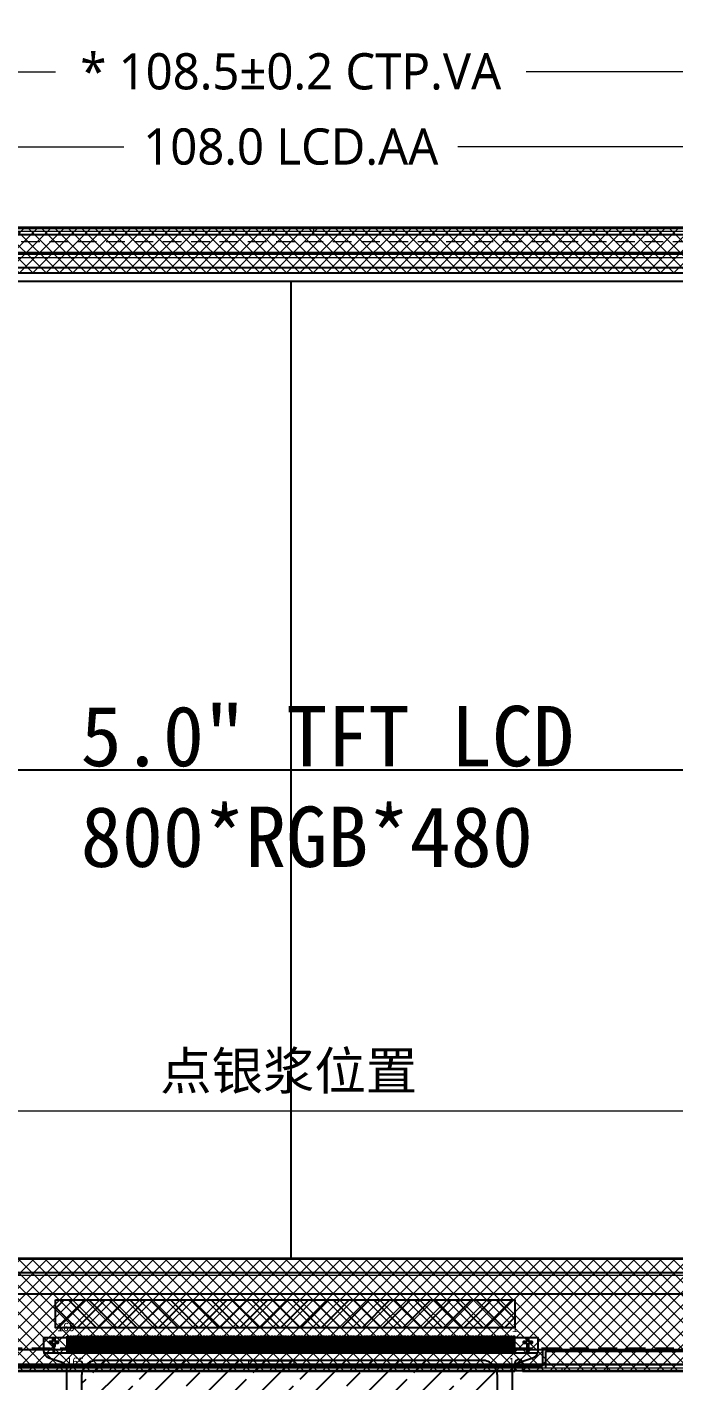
# Model space of a CAD drawing. Header units: inches. Extents: x 6852 to 7269, y -419 to -57.
# Drawn here: x 6943.8 to 6986.6, y -216.5 to -126.8 of the extents above; entities that cross this region are included whole.
import ezdxf
from ezdxf.enums import TextEntityAlignment as Align

# ---------------------------------------------------------------- set-up
doc = ezdxf.new("R2010")
doc.units = ezdxf.units.IN
doc.header["$MEASUREMENT"] = 0
doc.linetypes.add('ACAD_ISO02W100', pattern=[15, 12, -3])
doc.linetypes.add('HIDDEN', pattern=[0.375, 0.25, -0.125])
for name, color, linetype in [('AR GLASS', 212, 'Continuous'), ('BB', 5, 'Continuous'), ('c.g', 252, 'Continuous'), ('Dim', 3, 'Continuous'), ('dwg', 7, 'Continuous'), ('FPC', 11, 'Continuous'), ('POL', 57, 'Continuous'), ('SENSOR', 1, 'Continuous')]:
    doc.layers.add(name, color=color, linetype=linetype)
for name, color, linetype, lineweight in [('Dim-HAM', 150, 'Continuous', 13), ('HOU', 7, 'Continuous', 5), ('LCD', 4, 'Continuous', 15)]:
    doc.layers.add(name, color=color, linetype=linetype, lineweight=lineweight)
doc.styles.add('VIEW 4', font='', dxfattribs={"height": 4})
doc.styles.add('WLYH', font='')
doc.styles.add('宋体', font='', dxfattribs={"height": 2.5})
doc.styles.get('VIEW 4').set_extended_font_data('SimSun')
doc.styles.get('WLYH').set_extended_font_data('Microsoft YaHei')
doc.styles.get('宋体').set_extended_font_data('SimSun')
doc.dimstyles.new('cover glass module', dxfattribs={"dimscale": 1.2, "dimtxt": 2, "dimasz": 2.5, "dimexe": 1.2, "dimexo": 0.8, "dimgap": 0.8, "dimtad": 0, "dimzin": 0, "dimdsep": 46, "dimtxsty": 'WLYH', "dimcen": 2, "dimclrd": 256, "dimclre": 256, "dimclrt": 256, "dimadec": 0, "dimazin": 0, "dimtfac": 1, "dimtmove": 0, "dimatfit": 0, "dimfxl": 1, "dimtolj": 1, "dimtzin": 0, "dimlwd": -1, "dimlwe": -1, "dimarcsym": 0})

# ---------------------------------------------------------------- blocks, each defined once
blk = doc.blocks.new('RE4')
at = {"layer": 'Dim', "color": 2, "ltscale": 100}
blk.add_line((5789.94, 2637.776), (5901.54, 2637.776), dxfattribs=at)
blk.add_lwpolyline([(5789.94, 2634.076), (5789.94, 2706.676), (5901.54, 2706.676), (5901.54, 2634.076)], close=True, dxfattribs=at)
at = {"layer": 'Dim', "color": 1, "ltscale": 100}
blk.add_lwpolyline([(5791.74, 2640.076), (5791.74, 2704.876), (5899.74, 2704.876), (5899.74, 2640.076)], close=True, dxfattribs=at)
at = {"layer": 'Dim', "color": 2, "ltscale": 100}
for points in [[(5829.996, 2634.636), (5829.996, 2634.86), (5830.116, 2634.86), (5830.116, 2634.636)], [(5861.484, 2634.636), (5861.484, 2634.86), (5861.364, 2634.86), (5861.364, 2634.636)], [(5829.996, 2634.516), (5829.772, 2634.516), (5829.772, 2634.636), (5829.996, 2634.636)], [(5830.116, 2634.516), (5830.116, 2634.292), (5829.996, 2634.292), (5829.996, 2634.516)], [(5830.116, 2634.636), (5830.34, 2634.636), (5830.34, 2634.516), (5830.116, 2634.516)], [(5861.364, 2634.636), (5861.14, 2634.636), (5861.14, 2634.516), (5861.364, 2634.516)], [(5861.364, 2634.516), (5861.364, 2634.292), (5861.484, 2634.292), (5861.484, 2634.516)], [(5861.484, 2634.516), (5861.708, 2634.516), (5861.708, 2634.636), (5861.484, 2634.636)]]:
    blk.add_lwpolyline(points, dxfattribs=at)
at = {"layer": 'Dim', "color": 6, "ltscale": 100}
for points in [[(5830.93, 2634.976), (5831.03, 2634.976), (5831.03, 2634.276), (5830.93, 2634.276)], [(5831.11, 2634.976), (5831.21, 2634.976), (5831.21, 2634.276), (5831.11, 2634.276)], [(5831.29, 2634.976), (5831.39, 2634.976), (5831.39, 2634.276), (5831.29, 2634.276)], [(5831.47, 2634.976), (5831.57, 2634.976), (5831.57, 2634.276), (5831.47, 2634.276)], [(5831.65, 2634.976), (5831.75, 2634.976), (5831.75, 2634.276), (5831.65, 2634.276)], [(5831.83, 2634.976), (5831.93, 2634.976), (5831.93, 2634.276), (5831.83, 2634.276)], [(5832.01, 2634.976), (5832.11, 2634.976), (5832.11, 2634.276), (5832.01, 2634.276)], [(5832.19, 2634.976), (5832.29, 2634.976), (5832.29, 2634.276), (5832.19, 2634.276)], [(5832.37, 2634.976), (5832.47, 2634.976), (5832.47, 2634.276), (5832.37, 2634.276)], [(5832.55, 2634.976), (5832.65, 2634.976), (5832.65, 2634.276), (5832.55, 2634.276)], [(5832.73, 2634.976), (5832.83, 2634.976), (5832.83, 2634.276), (5832.73, 2634.276)], [(5832.91, 2634.976), (5833.01, 2634.976), (5833.01, 2634.276), (5832.91, 2634.276)], [(5833.09, 2634.976), (5833.19, 2634.976), (5833.19, 2634.276), (5833.09, 2634.276)], [(5833.27, 2634.976), (5833.37, 2634.976), (5833.37, 2634.276), (5833.27, 2634.276)], [(5833.45, 2634.976), (5833.55, 2634.976), (5833.55, 2634.276), (5833.45, 2634.276)], [(5833.63, 2634.976), (5833.73, 2634.976), (5833.73, 2634.276), (5833.63, 2634.276)], [(5833.81, 2634.976), (5833.91, 2634.976), (5833.91, 2634.276), (5833.81, 2634.276)], [(5833.99, 2634.976), (5834.09, 2634.976), (5834.09, 2634.276), (5833.99, 2634.276)], [(5834.17, 2634.976), (5834.27, 2634.976), (5834.27, 2634.276), (5834.17, 2634.276)], [(5834.35, 2634.976), (5834.45, 2634.976), (5834.45, 2634.276), (5834.35, 2634.276)], [(5834.53, 2634.976), (5834.63, 2634.976), (5834.63, 2634.276), (5834.53, 2634.276)], [(5834.71, 2634.976), (5834.81, 2634.976), (5834.81, 2634.276), (5834.71, 2634.276)], [(5834.89, 2634.976), (5834.99, 2634.976), (5834.99, 2634.276), (5834.89, 2634.276)], [(5835.07, 2634.976), (5835.17, 2634.976), (5835.17, 2634.276), (5835.07, 2634.276)], [(5835.25, 2634.976), (5835.35, 2634.976), (5835.35, 2634.276), (5835.25, 2634.276)], [(5835.43, 2634.976), (5835.53, 2634.976), (5835.53, 2634.276), (5835.43, 2634.276)], [(5835.61, 2634.976), (5835.71, 2634.976), (5835.71, 2634.276), (5835.61, 2634.276)], [(5835.79, 2634.976), (5835.89, 2634.976), (5835.89, 2634.276), (5835.79, 2634.276)], [(5835.97, 2634.976), (5836.07, 2634.976), (5836.07, 2634.276), (5835.97, 2634.276)], [(5836.15, 2634.976), (5836.25, 2634.976), (5836.25, 2634.276), (5836.15, 2634.276)], [(5836.33, 2634.976), (5836.43, 2634.976), (5836.43, 2634.276), (5836.33, 2634.276)], [(5836.51, 2634.976), (5836.61, 2634.976), (5836.61, 2634.276), (5836.51, 2634.276)], [(5836.69, 2634.976), (5836.79, 2634.976), (5836.79, 2634.276), (5836.69, 2634.276)], [(5836.87, 2634.976), (5836.97, 2634.976), (5836.97, 2634.276), (5836.87, 2634.276)], [(5837.05, 2634.976), (5837.15, 2634.976), (5837.15, 2634.276), (5837.05, 2634.276)], [(5837.23, 2634.976), (5837.33, 2634.976), (5837.33, 2634.276), (5837.23, 2634.276)], [(5837.41, 2634.976), (5837.51, 2634.976), (5837.51, 2634.276), (5837.41, 2634.276)], [(5837.59, 2634.976), (5837.69, 2634.976), (5837.69, 2634.276), (5837.59, 2634.276)], [(5837.77, 2634.976), (5837.87, 2634.976), (5837.87, 2634.276), (5837.77, 2634.276)], [(5837.95, 2634.976), (5838.05, 2634.976), (5838.05, 2634.276), (5837.95, 2634.276)], [(5838.13, 2634.976), (5838.23, 2634.976), (5838.23, 2634.276), (5838.13, 2634.276)], [(5838.31, 2634.976), (5838.41, 2634.976), (5838.41, 2634.276), (5838.31, 2634.276)], [(5838.49, 2634.976), (5838.59, 2634.976), (5838.59, 2634.276), (5838.49, 2634.276)], [(5838.67, 2634.976), (5838.77, 2634.976), (5838.77, 2634.276), (5838.67, 2634.276)], [(5838.85, 2634.976), (5838.95, 2634.976), (5838.95, 2634.276), (5838.85, 2634.276)], [(5839.03, 2634.976), (5839.13, 2634.976), (5839.13, 2634.276), (5839.03, 2634.276)], [(5839.21, 2634.976), (5839.31, 2634.976), (5839.31, 2634.276), (5839.21, 2634.276)], [(5839.39, 2634.976), (5839.49, 2634.976), (5839.49, 2634.276), (5839.39, 2634.276)], [(5839.57, 2634.976), (5839.67, 2634.976), (5839.67, 2634.276), (5839.57, 2634.276)], [(5839.75, 2634.976), (5839.85, 2634.976), (5839.85, 2634.276), (5839.75, 2634.276)], [(5839.93, 2634.976), (5840.03, 2634.976), (5840.03, 2634.276), (5839.93, 2634.276)], [(5840.11, 2634.976), (5840.21, 2634.976), (5840.21, 2634.276), (5840.11, 2634.276)], [(5840.29, 2634.976), (5840.39, 2634.976), (5840.39, 2634.276), (5840.29, 2634.276)], [(5840.47, 2634.976), (5840.57, 2634.976), (5840.57, 2634.276), (5840.47, 2634.276)], [(5840.65, 2634.976), (5840.75, 2634.976), (5840.75, 2634.276), (5840.65, 2634.276)], [(5840.83, 2634.976), (5840.93, 2634.976), (5840.93, 2634.276), (5840.83, 2634.276)], [(5841.01, 2634.976), (5841.11, 2634.976), (5841.11, 2634.276), (5841.01, 2634.276)], [(5841.19, 2634.976), (5841.29, 2634.976), (5841.29, 2634.276), (5841.19, 2634.276)], [(5841.37, 2634.976), (5841.47, 2634.976), (5841.47, 2634.276), (5841.37, 2634.276)], [(5841.55, 2634.976), (5841.65, 2634.976), (5841.65, 2634.276), (5841.55, 2634.276)], [(5841.73, 2634.976), (5841.83, 2634.976), (5841.83, 2634.276), (5841.73, 2634.276)], [(5841.91, 2634.976), (5842.01, 2634.976), (5842.01, 2634.276), (5841.91, 2634.276)], [(5842.09, 2634.976), (5842.19, 2634.976), (5842.19, 2634.276), (5842.09, 2634.276)], [(5842.27, 2634.976), (5842.37, 2634.976), (5842.37, 2634.276), (5842.27, 2634.276)], [(5842.45, 2634.976), (5842.55, 2634.976), (5842.55, 2634.276), (5842.45, 2634.276)], [(5842.63, 2634.976), (5842.73, 2634.976), (5842.73, 2634.276), (5842.63, 2634.276)], [(5842.81, 2634.976), (5842.91, 2634.976), (5842.91, 2634.276), (5842.81, 2634.276)], [(5842.99, 2634.976), (5843.09, 2634.976), (5843.09, 2634.276), (5842.99, 2634.276)], [(5843.17, 2634.976), (5843.27, 2634.976), (5843.27, 2634.276), (5843.17, 2634.276)], [(5843.35, 2634.976), (5843.45, 2634.976), (5843.45, 2634.276), (5843.35, 2634.276)], [(5843.53, 2634.976), (5843.63, 2634.976), (5843.63, 2634.276), (5843.53, 2634.276)], [(5843.71, 2634.976), (5843.81, 2634.976), (5843.81, 2634.276), (5843.71, 2634.276)], [(5843.89, 2634.976), (5843.99, 2634.976), (5843.99, 2634.276), (5843.89, 2634.276)], [(5844.07, 2634.976), (5844.17, 2634.976), (5844.17, 2634.276), (5844.07, 2634.276)], [(5844.25, 2634.976), (5844.35, 2634.976), (5844.35, 2634.276), (5844.25, 2634.276)], [(5844.43, 2634.976), (5844.53, 2634.976), (5844.53, 2634.276), (5844.43, 2634.276)], [(5844.61, 2634.976), (5844.71, 2634.976), (5844.71, 2634.276), (5844.61, 2634.276)], [(5844.79, 2634.976), (5844.89, 2634.976), (5844.89, 2634.276), (5844.79, 2634.276)], [(5844.97, 2634.976), (5845.07, 2634.976), (5845.07, 2634.276), (5844.97, 2634.276)], [(5845.15, 2634.976), (5845.25, 2634.976), (5845.25, 2634.276), (5845.15, 2634.276)], [(5845.33, 2634.976), (5845.43, 2634.976), (5845.43, 2634.276), (5845.33, 2634.276)], [(5845.51, 2634.976), (5845.61, 2634.976), (5845.61, 2634.276), (5845.51, 2634.276)], [(5845.69, 2634.976), (5845.79, 2634.976), (5845.79, 2634.276), (5845.69, 2634.276)], [(5845.87, 2634.976), (5845.97, 2634.976), (5845.97, 2634.276), (5845.87, 2634.276)], [(5846.05, 2634.976), (5846.15, 2634.976), (5846.15, 2634.276), (5846.05, 2634.276)], [(5846.23, 2634.976), (5846.33, 2634.976), (5846.33, 2634.276), (5846.23, 2634.276)], [(5846.41, 2634.976), (5846.51, 2634.976), (5846.51, 2634.276), (5846.41, 2634.276)], [(5846.59, 2634.976), (5846.69, 2634.976), (5846.69, 2634.276), (5846.59, 2634.276)], [(5846.77, 2634.976), (5846.87, 2634.976), (5846.87, 2634.276), (5846.77, 2634.276)], [(5846.95, 2634.976), (5847.05, 2634.976), (5847.05, 2634.276), (5846.95, 2634.276)], [(5847.13, 2634.976), (5847.23, 2634.976), (5847.23, 2634.276), (5847.13, 2634.276)], [(5847.31, 2634.976), (5847.41, 2634.976), (5847.41, 2634.276), (5847.31, 2634.276)], [(5847.49, 2634.976), (5847.59, 2634.976), (5847.59, 2634.276), (5847.49, 2634.276)], [(5847.67, 2634.976), (5847.77, 2634.976), (5847.77, 2634.276), (5847.67, 2634.276)], [(5847.85, 2634.976), (5847.95, 2634.976), (5847.95, 2634.276), (5847.85, 2634.276)], [(5848.03, 2634.976), (5848.13, 2634.976), (5848.13, 2634.276), (5848.03, 2634.276)], [(5848.21, 2634.976), (5848.31, 2634.976), (5848.31, 2634.276), (5848.21, 2634.276)], [(5848.39, 2634.976), (5848.49, 2634.976), (5848.49, 2634.276), (5848.39, 2634.276)], [(5848.57, 2634.976), (5848.67, 2634.976), (5848.67, 2634.276), (5848.57, 2634.276)], [(5848.75, 2634.976), (5848.85, 2634.976), (5848.85, 2634.276), (5848.75, 2634.276)], [(5848.93, 2634.976), (5849.03, 2634.976), (5849.03, 2634.276), (5848.93, 2634.276)], [(5849.11, 2634.976), (5849.21, 2634.976), (5849.21, 2634.276), (5849.11, 2634.276)], [(5849.29, 2634.976), (5849.39, 2634.976), (5849.39, 2634.276), (5849.29, 2634.276)], [(5849.47, 2634.976), (5849.57, 2634.976), (5849.57, 2634.276), (5849.47, 2634.276)], [(5849.65, 2634.976), (5849.75, 2634.976), (5849.75, 2634.276), (5849.65, 2634.276)], [(5849.83, 2634.976), (5849.93, 2634.976), (5849.93, 2634.276), (5849.83, 2634.276)], [(5850.01, 2634.976), (5850.11, 2634.976), (5850.11, 2634.276), (5850.01, 2634.276)], [(5850.19, 2634.976), (5850.29, 2634.976), (5850.29, 2634.276), (5850.19, 2634.276)], [(5850.37, 2634.976), (5850.47, 2634.976), (5850.47, 2634.276), (5850.37, 2634.276)], [(5850.55, 2634.976), (5850.65, 2634.976), (5850.65, 2634.276), (5850.55, 2634.276)], [(5850.73, 2634.976), (5850.83, 2634.976), (5850.83, 2634.276), (5850.73, 2634.276)], [(5850.91, 2634.976), (5851.01, 2634.976), (5851.01, 2634.276), (5850.91, 2634.276)], [(5851.09, 2634.976), (5851.19, 2634.976), (5851.19, 2634.276), (5851.09, 2634.276)], [(5851.27, 2634.976), (5851.37, 2634.976), (5851.37, 2634.276), (5851.27, 2634.276)], [(5851.45, 2634.976), (5851.55, 2634.976), (5851.55, 2634.276), (5851.45, 2634.276)], [(5851.63, 2634.976), (5851.73, 2634.976), (5851.73, 2634.276), (5851.63, 2634.276)], [(5851.81, 2634.976), (5851.91, 2634.976), (5851.91, 2634.276), (5851.81, 2634.276)], [(5851.99, 2634.976), (5852.09, 2634.976), (5852.09, 2634.276), (5851.99, 2634.276)], [(5852.17, 2634.976), (5852.27, 2634.976), (5852.27, 2634.276), (5852.17, 2634.276)], [(5852.35, 2634.976), (5852.45, 2634.976), (5852.45, 2634.276), (5852.35, 2634.276)], [(5852.53, 2634.976), (5852.63, 2634.976), (5852.63, 2634.276), (5852.53, 2634.276)], [(5852.71, 2634.976), (5852.81, 2634.976), (5852.81, 2634.276), (5852.71, 2634.276)], [(5852.89, 2634.976), (5852.99, 2634.976), (5852.99, 2634.276), (5852.89, 2634.276)], [(5853.07, 2634.976), (5853.17, 2634.976), (5853.17, 2634.276), (5853.07, 2634.276)], [(5853.25, 2634.976), (5853.35, 2634.976), (5853.35, 2634.276), (5853.25, 2634.276)], [(5853.43, 2634.976), (5853.53, 2634.976), (5853.53, 2634.276), (5853.43, 2634.276)], [(5853.61, 2634.976), (5853.71, 2634.976), (5853.71, 2634.276), (5853.61, 2634.276)], [(5853.79, 2634.976), (5853.89, 2634.976), (5853.89, 2634.276), (5853.79, 2634.276)], [(5853.97, 2634.976), (5854.07, 2634.976), (5854.07, 2634.276), (5853.97, 2634.276)], [(5854.15, 2634.976), (5854.25, 2634.976), (5854.25, 2634.276), (5854.15, 2634.276)], [(5854.33, 2634.976), (5854.43, 2634.976), (5854.43, 2634.276), (5854.33, 2634.276)], [(5854.51, 2634.976), (5854.61, 2634.976), (5854.61, 2634.276), (5854.51, 2634.276)], [(5854.69, 2634.976), (5854.79, 2634.976), (5854.79, 2634.276), (5854.69, 2634.276)], [(5854.87, 2634.976), (5854.97, 2634.976), (5854.97, 2634.276), (5854.87, 2634.276)], [(5855.05, 2634.976), (5855.15, 2634.976), (5855.15, 2634.276), (5855.05, 2634.276)], [(5855.23, 2634.976), (5855.33, 2634.976), (5855.33, 2634.276), (5855.23, 2634.276)], [(5855.41, 2634.976), (5855.51, 2634.976), (5855.51, 2634.276), (5855.41, 2634.276)], [(5855.59, 2634.976), (5855.69, 2634.976), (5855.69, 2634.276), (5855.59, 2634.276)], [(5855.77, 2634.976), (5855.87, 2634.976), (5855.87, 2634.276), (5855.77, 2634.276)], [(5855.95, 2634.976), (5856.05, 2634.976), (5856.05, 2634.276), (5855.95, 2634.276)], [(5856.13, 2634.976), (5856.23, 2634.976), (5856.23, 2634.276), (5856.13, 2634.276)], [(5856.31, 2634.976), (5856.41, 2634.976), (5856.41, 2634.276), (5856.31, 2634.276)], [(5856.49, 2634.976), (5856.59, 2634.976), (5856.59, 2634.276), (5856.49, 2634.276)], [(5856.67, 2634.976), (5856.77, 2634.976), (5856.77, 2634.276), (5856.67, 2634.276)], [(5856.85, 2634.976), (5856.95, 2634.976), (5856.95, 2634.276), (5856.85, 2634.276)], [(5857.03, 2634.976), (5857.13, 2634.976), (5857.13, 2634.276), (5857.03, 2634.276)], [(5857.21, 2634.976), (5857.31, 2634.976), (5857.31, 2634.276), (5857.21, 2634.276)], [(5857.39, 2634.976), (5857.49, 2634.976), (5857.49, 2634.276), (5857.39, 2634.276)], [(5857.57, 2634.976), (5857.67, 2634.976), (5857.67, 2634.276), (5857.57, 2634.276)], [(5857.75, 2634.976), (5857.85, 2634.976), (5857.85, 2634.276), (5857.75, 2634.276)], [(5857.93, 2634.976), (5858.03, 2634.976), (5858.03, 2634.276), (5857.93, 2634.276)], [(5858.11, 2634.976), (5858.21, 2634.976), (5858.21, 2634.276), (5858.11, 2634.276)], [(5858.29, 2634.976), (5858.39, 2634.976), (5858.39, 2634.276), (5858.29, 2634.276)], [(5858.47, 2634.976), (5858.57, 2634.976), (5858.57, 2634.276), (5858.47, 2634.276)], [(5858.65, 2634.976), (5858.75, 2634.976), (5858.75, 2634.276), (5858.65, 2634.276)], [(5858.83, 2634.976), (5858.93, 2634.976), (5858.93, 2634.276), (5858.83, 2634.276)], [(5859.01, 2634.976), (5859.11, 2634.976), (5859.11, 2634.276), (5859.01, 2634.276)], [(5859.19, 2634.976), (5859.29, 2634.976), (5859.29, 2634.276), (5859.19, 2634.276)], [(5859.37, 2634.976), (5859.47, 2634.976), (5859.47, 2634.276), (5859.37, 2634.276)], [(5859.55, 2634.976), (5859.65, 2634.976), (5859.65, 2634.276), (5859.55, 2634.276)], [(5859.73, 2634.976), (5859.83, 2634.976), (5859.83, 2634.276), (5859.73, 2634.276)], [(5859.91, 2634.976), (5860.01, 2634.976), (5860.01, 2634.276), (5859.91, 2634.276)], [(5860.09, 2634.976), (5860.19, 2634.976), (5860.19, 2634.276), (5860.09, 2634.276)], [(5860.27, 2634.976), (5860.37, 2634.976), (5860.37, 2634.276), (5860.27, 2634.276)], [(5860.45, 2634.976), (5860.55, 2634.976), (5860.55, 2634.276), (5860.45, 2634.276)]]:
    blk.add_lwpolyline(points, close=True, dxfattribs=at)
at = {"layer": 'LCD', "color": 1, "lineweight": 13, "style": '宋体'}
for s, height, p in [('165', 0.5652, (5830.857, 2635.587)), ('1', 0.565, (5860.574, 2635.535))]:
    blk.add_text(s, height=height, dxfattribs=at).set_placement(p, align=Align.MIDDLE)
blk = doc.blocks.new('T4')
h = blk.add_hatch()
h.set_pattern_fill('ANSI33', color=6, scale=0.394323, style=0)
h.set_pattern_definition([(45, (5647.2095, 2355.364), (-1.77056, 1.77056), []), (45, (5648.98, 2355.364), (-1.77056, 1.77056), [1.251975, -0.625988])])
edge = h.paths.add_edge_path()
edge.add_arc((6155.318, 2575.002), 1, 180, 270)
edge.add_line((6155.318, 2574.002), (6180.832, 2574.002))
edge.add_arc((6180.832, 2575.002), 1, 270, 0)
edge.add_line((6181.832, 2575.002), (6181.832, 2577.132))
edge.add_arc((6180.832, 2577.132), 1, 0, 90)
edge.add_line((6180.832, 2578.132), (6155.318, 2578.132))
edge.add_arc((6155.318, 2577.132), 1, 90, 180)
edge.add_line((6154.318, 2577.132), (6154.318, 2575.002))
h.paths.add_polyline_path([(6165.3, 2576.671), (6169.878, 2576.671), (6169.878, 2574.848), (6165.3, 2574.848)], flags=24)
at = {"color": 6}
blk.add_lwpolyline([(6154.318, 2575.002, 0.414214), (6155.318, 2574.002), (6180.832, 2574.002, 0.414214), (6181.832, 2575.002), (6181.832, 2577.132, 0.414214), (6180.832, 2578.132), (6155.318, 2578.132, 0.414214), (6154.318, 2577.132)], format="xyb", close=True, dxfattribs=at)
at = {"layer": 'dwg', "color": 0, "ltscale": 100}
blk.add_line((6151.817, 2578.632), (6184.507, 2578.632), dxfattribs=at)
for points in [[(6152.428, 2579.38), (6152.194, 2579.38), (6152.194, 2579.28), (6152.428, 2579.28)], [(6152.528, 2579.38), (6152.528, 2579.63), (6152.428, 2579.63), (6152.428, 2579.38)], [(6152.428, 2579.28), (6152.428, 2578.632), (6152.528, 2578.632), (6152.528, 2579.28)], [(6152.528, 2579.28), (6152.762, 2579.28), (6152.762, 2579.38), (6152.528, 2579.38)], [(6183.796, 2579.28), (6183.562, 2579.28), (6183.562, 2579.38), (6183.796, 2579.38)], [(6183.796, 2579.38), (6183.796, 2579.63), (6183.896, 2579.63), (6183.896, 2579.38)], [(6183.896, 2579.28), (6183.896, 2578.632), (6183.796, 2578.632), (6183.796, 2579.28)], [(6183.896, 2579.38), (6184.13, 2579.38), (6184.13, 2579.28), (6183.896, 2579.28)]]:
    blk.add_lwpolyline(points, dxfattribs=at)
for points in [[(6153.357, 2579.63), (6153.447, 2579.63), (6153.447, 2578.632), (6153.357, 2578.632)], [(6153.537, 2579.63), (6153.627, 2579.63), (6153.627, 2578.632), (6153.537, 2578.632)], [(6153.717, 2579.63), (6153.807, 2579.63), (6153.807, 2578.632), (6153.717, 2578.632)], [(6153.897, 2579.63), (6153.987, 2579.63), (6153.987, 2578.632), (6153.897, 2578.632)], [(6154.077, 2579.63), (6154.167, 2579.63), (6154.167, 2578.632), (6154.077, 2578.632)], [(6154.257, 2579.63), (6154.347, 2579.63), (6154.347, 2578.632), (6154.257, 2578.632)], [(6154.437, 2579.63), (6154.527, 2579.63), (6154.527, 2578.632), (6154.437, 2578.632)], [(6154.617, 2579.63), (6154.707, 2579.63), (6154.707, 2578.632), (6154.617, 2578.632)], [(6154.797, 2579.63), (6154.887, 2579.63), (6154.887, 2578.632), (6154.797, 2578.632)], [(6154.977, 2579.63), (6155.067, 2579.63), (6155.067, 2578.632), (6154.977, 2578.632)], [(6155.157, 2579.63), (6155.247, 2579.63), (6155.247, 2578.632), (6155.157, 2578.632)], [(6155.337, 2579.63), (6155.427, 2579.63), (6155.427, 2578.632), (6155.337, 2578.632)], [(6155.517, 2579.63), (6155.607, 2579.63), (6155.607, 2578.632), (6155.517, 2578.632)], [(6155.697, 2579.63), (6155.787, 2579.63), (6155.787, 2578.632), (6155.697, 2578.632)], [(6155.877, 2579.63), (6155.967, 2579.63), (6155.967, 2578.632), (6155.877, 2578.632)], [(6156.057, 2579.63), (6156.147, 2579.63), (6156.147, 2578.632), (6156.057, 2578.632)], [(6156.237, 2579.63), (6156.327, 2579.63), (6156.327, 2578.632), (6156.237, 2578.632)], [(6156.417, 2579.63), (6156.507, 2579.63), (6156.507, 2578.632), (6156.417, 2578.632)], [(6156.597, 2579.63), (6156.687, 2579.63), (6156.687, 2578.632), (6156.597, 2578.632)], [(6156.777, 2579.63), (6156.867, 2579.63), (6156.867, 2578.632), (6156.777, 2578.632)], [(6156.957, 2579.63), (6157.047, 2579.63), (6157.047, 2578.632), (6156.957, 2578.632)], [(6157.137, 2579.63), (6157.227, 2579.63), (6157.227, 2578.632), (6157.137, 2578.632)], [(6157.317, 2579.63), (6157.407, 2579.63), (6157.407, 2578.632), (6157.317, 2578.632)], [(6157.497, 2579.63), (6157.587, 2579.63), (6157.587, 2578.632), (6157.497, 2578.632)], [(6157.677, 2579.63), (6157.767, 2579.63), (6157.767, 2578.632), (6157.677, 2578.632)], [(6157.857, 2579.63), (6157.947, 2579.63), (6157.947, 2578.632), (6157.857, 2578.632)], [(6158.037, 2579.63), (6158.127, 2579.63), (6158.127, 2578.632), (6158.037, 2578.632)], [(6158.217, 2579.63), (6158.307, 2579.63), (6158.307, 2578.632), (6158.217, 2578.632)], [(6158.397, 2579.63), (6158.487, 2579.63), (6158.487, 2578.632), (6158.397, 2578.632)], [(6158.577, 2579.63), (6158.667, 2579.63), (6158.667, 2578.632), (6158.577, 2578.632)], [(6158.757, 2579.63), (6158.847, 2579.63), (6158.847, 2578.632), (6158.757, 2578.632)], [(6158.937, 2579.63), (6159.027, 2579.63), (6159.027, 2578.632), (6158.937, 2578.632)], [(6159.117, 2579.63), (6159.207, 2579.63), (6159.207, 2578.632), (6159.117, 2578.632)], [(6159.297, 2579.63), (6159.387, 2579.63), (6159.387, 2578.632), (6159.297, 2578.632)], [(6159.477, 2579.63), (6159.567, 2579.63), (6159.567, 2578.632), (6159.477, 2578.632)], [(6159.657, 2579.63), (6159.747, 2579.63), (6159.747, 2578.632), (6159.657, 2578.632)], [(6159.837, 2579.63), (6159.927, 2579.63), (6159.927, 2578.632), (6159.837, 2578.632)], [(6160.017, 2579.63), (6160.107, 2579.63), (6160.107, 2578.632), (6160.017, 2578.632)], [(6160.197, 2579.63), (6160.287, 2579.63), (6160.287, 2578.632), (6160.197, 2578.632)], [(6160.377, 2579.63), (6160.467, 2579.63), (6160.467, 2578.632), (6160.377, 2578.632)], [(6160.557, 2579.63), (6160.647, 2579.63), (6160.647, 2578.632), (6160.557, 2578.632)], [(6160.737, 2579.63), (6160.827, 2579.63), (6160.827, 2578.632), (6160.737, 2578.632)], [(6160.917, 2579.63), (6161.007, 2579.63), (6161.007, 2578.632), (6160.917, 2578.632)], [(6161.097, 2579.63), (6161.187, 2579.63), (6161.187, 2578.632), (6161.097, 2578.632)], [(6161.277, 2579.63), (6161.367, 2579.63), (6161.367, 2578.632), (6161.277, 2578.632)], [(6161.457, 2579.63), (6161.547, 2579.63), (6161.547, 2578.632), (6161.457, 2578.632)], [(6161.637, 2579.63), (6161.727, 2579.63), (6161.727, 2578.632), (6161.637, 2578.632)], [(6161.817, 2579.63), (6161.907, 2579.63), (6161.907, 2578.632), (6161.817, 2578.632)], [(6161.997, 2579.63), (6162.087, 2579.63), (6162.087, 2578.632), (6161.997, 2578.632)], [(6162.177, 2579.63), (6162.267, 2579.63), (6162.267, 2578.632), (6162.177, 2578.632)], [(6162.357, 2579.63), (6162.447, 2579.63), (6162.447, 2578.632), (6162.357, 2578.632)], [(6162.537, 2579.63), (6162.627, 2579.63), (6162.627, 2578.632), (6162.537, 2578.632)], [(6162.717, 2579.63), (6162.807, 2579.63), (6162.807, 2578.632), (6162.717, 2578.632)], [(6162.897, 2579.63), (6162.987, 2579.63), (6162.987, 2578.632), (6162.897, 2578.632)], [(6163.077, 2579.63), (6163.167, 2579.63), (6163.167, 2578.632), (6163.077, 2578.632)], [(6163.257, 2579.63), (6163.347, 2579.63), (6163.347, 2578.632), (6163.257, 2578.632)], [(6163.437, 2579.63), (6163.527, 2579.63), (6163.527, 2578.632), (6163.437, 2578.632)], [(6163.617, 2579.63), (6163.707, 2579.63), (6163.707, 2578.632), (6163.617, 2578.632)], [(6163.797, 2579.63), (6163.887, 2579.63), (6163.887, 2578.632), (6163.797, 2578.632)], [(6163.977, 2579.63), (6164.067, 2579.63), (6164.067, 2578.632), (6163.977, 2578.632)], [(6164.157, 2579.63), (6164.247, 2579.63), (6164.247, 2578.632), (6164.157, 2578.632)], [(6164.337, 2579.63), (6164.427, 2579.63), (6164.427, 2578.632), (6164.337, 2578.632)], [(6164.517, 2579.63), (6164.607, 2579.63), (6164.607, 2578.632), (6164.517, 2578.632)], [(6164.697, 2579.63), (6164.787, 2579.63), (6164.787, 2578.632), (6164.697, 2578.632)], [(6164.877, 2579.63), (6164.967, 2579.63), (6164.967, 2578.632), (6164.877, 2578.632)], [(6165.057, 2579.63), (6165.147, 2579.63), (6165.147, 2578.632), (6165.057, 2578.632)], [(6165.237, 2579.63), (6165.327, 2579.63), (6165.327, 2578.632), (6165.237, 2578.632)], [(6165.417, 2579.63), (6165.507, 2579.63), (6165.507, 2578.632), (6165.417, 2578.632)], [(6165.597, 2579.63), (6165.687, 2579.63), (6165.687, 2578.632), (6165.597, 2578.632)], [(6165.777, 2579.63), (6165.867, 2579.63), (6165.867, 2578.632), (6165.777, 2578.632)], [(6165.957, 2579.63), (6166.047, 2579.63), (6166.047, 2578.632), (6165.957, 2578.632)], [(6166.137, 2579.63), (6166.227, 2579.63), (6166.227, 2578.632), (6166.137, 2578.632)], [(6166.317, 2579.63), (6166.407, 2579.63), (6166.407, 2578.632), (6166.317, 2578.632)], [(6166.497, 2579.63), (6166.587, 2579.63), (6166.587, 2578.632), (6166.497, 2578.632)], [(6166.677, 2579.63), (6166.767, 2579.63), (6166.767, 2578.632), (6166.677, 2578.632)], [(6166.857, 2579.63), (6166.947, 2579.63), (6166.947, 2578.632), (6166.857, 2578.632)], [(6167.037, 2579.63), (6167.127, 2579.63), (6167.127, 2578.632), (6167.037, 2578.632)], [(6167.217, 2579.63), (6167.307, 2579.63), (6167.307, 2578.632), (6167.217, 2578.632)], [(6167.397, 2579.63), (6167.487, 2579.63), (6167.487, 2578.632), (6167.397, 2578.632)], [(6167.577, 2579.63), (6167.667, 2579.63), (6167.667, 2578.632), (6167.577, 2578.632)], [(6167.757, 2579.63), (6167.847, 2579.63), (6167.847, 2578.632), (6167.757, 2578.632)], [(6167.937, 2579.63), (6168.027, 2579.63), (6168.027, 2578.632), (6167.937, 2578.632)], [(6168.117, 2579.63), (6168.207, 2579.63), (6168.207, 2578.632), (6168.117, 2578.632)], [(6168.297, 2579.63), (6168.387, 2579.63), (6168.387, 2578.632), (6168.297, 2578.632)], [(6168.477, 2579.63), (6168.567, 2579.63), (6168.567, 2578.632), (6168.477, 2578.632)], [(6168.657, 2579.63), (6168.747, 2579.63), (6168.747, 2578.632), (6168.657, 2578.632)], [(6168.837, 2579.63), (6168.927, 2579.63), (6168.927, 2578.632), (6168.837, 2578.632)], [(6169.017, 2579.63), (6169.107, 2579.63), (6169.107, 2578.632), (6169.017, 2578.632)], [(6169.197, 2579.63), (6169.287, 2579.63), (6169.287, 2578.632), (6169.197, 2578.632)], [(6169.377, 2579.63), (6169.467, 2579.63), (6169.467, 2578.632), (6169.377, 2578.632)], [(6169.557, 2579.63), (6169.647, 2579.63), (6169.647, 2578.632), (6169.557, 2578.632)], [(6169.737, 2579.63), (6169.827, 2579.63), (6169.827, 2578.632), (6169.737, 2578.632)], [(6169.917, 2579.63), (6170.007, 2579.63), (6170.007, 2578.632), (6169.917, 2578.632)], [(6170.097, 2579.63), (6170.187, 2579.63), (6170.187, 2578.632), (6170.097, 2578.632)], [(6170.277, 2579.63), (6170.367, 2579.63), (6170.367, 2578.632), (6170.277, 2578.632)], [(6170.457, 2579.63), (6170.547, 2579.63), (6170.547, 2578.632), (6170.457, 2578.632)], [(6170.637, 2579.63), (6170.727, 2579.63), (6170.727, 2578.632), (6170.637, 2578.632)], [(6170.817, 2579.63), (6170.907, 2579.63), (6170.907, 2578.632), (6170.817, 2578.632)], [(6170.997, 2579.63), (6171.087, 2579.63), (6171.087, 2578.632), (6170.997, 2578.632)], [(6171.177, 2579.63), (6171.267, 2579.63), (6171.267, 2578.632), (6171.177, 2578.632)], [(6171.357, 2579.63), (6171.447, 2579.63), (6171.447, 2578.632), (6171.357, 2578.632)], [(6171.537, 2579.63), (6171.627, 2579.63), (6171.627, 2578.632), (6171.537, 2578.632)], [(6171.717, 2579.63), (6171.807, 2579.63), (6171.807, 2578.632), (6171.717, 2578.632)], [(6171.897, 2579.63), (6171.987, 2579.63), (6171.987, 2578.632), (6171.897, 2578.632)], [(6172.077, 2579.63), (6172.167, 2579.63), (6172.167, 2578.632), (6172.077, 2578.632)], [(6172.257, 2579.63), (6172.347, 2579.63), (6172.347, 2578.632), (6172.257, 2578.632)], [(6172.437, 2579.63), (6172.527, 2579.63), (6172.527, 2578.632), (6172.437, 2578.632)], [(6172.617, 2579.63), (6172.707, 2579.63), (6172.707, 2578.632), (6172.617, 2578.632)], [(6172.797, 2579.63), (6172.887, 2579.63), (6172.887, 2578.632), (6172.797, 2578.632)], [(6172.977, 2579.63), (6173.067, 2579.63), (6173.067, 2578.632), (6172.977, 2578.632)], [(6173.157, 2579.63), (6173.247, 2579.63), (6173.247, 2578.632), (6173.157, 2578.632)], [(6173.337, 2579.63), (6173.427, 2579.63), (6173.427, 2578.632), (6173.337, 2578.632)], [(6173.517, 2579.63), (6173.607, 2579.63), (6173.607, 2578.632), (6173.517, 2578.632)], [(6173.697, 2579.63), (6173.787, 2579.63), (6173.787, 2578.632), (6173.697, 2578.632)], [(6173.877, 2579.63), (6173.967, 2579.63), (6173.967, 2578.632), (6173.877, 2578.632)], [(6174.057, 2579.63), (6174.147, 2579.63), (6174.147, 2578.632), (6174.057, 2578.632)], [(6174.237, 2579.63), (6174.327, 2579.63), (6174.327, 2578.632), (6174.237, 2578.632)], [(6174.417, 2579.63), (6174.507, 2579.63), (6174.507, 2578.632), (6174.417, 2578.632)], [(6174.597, 2579.63), (6174.687, 2579.63), (6174.687, 2578.632), (6174.597, 2578.632)], [(6174.777, 2579.63), (6174.867, 2579.63), (6174.867, 2578.632), (6174.777, 2578.632)], [(6174.957, 2579.63), (6175.047, 2579.63), (6175.047, 2578.632), (6174.957, 2578.632)], [(6175.137, 2579.63), (6175.227, 2579.63), (6175.227, 2578.632), (6175.137, 2578.632)], [(6175.317, 2579.63), (6175.407, 2579.63), (6175.407, 2578.632), (6175.317, 2578.632)], [(6175.497, 2579.63), (6175.587, 2579.63), (6175.587, 2578.632), (6175.497, 2578.632)], [(6175.677, 2579.63), (6175.767, 2579.63), (6175.767, 2578.632), (6175.677, 2578.632)], [(6175.857, 2579.63), (6175.947, 2579.63), (6175.947, 2578.632), (6175.857, 2578.632)], [(6176.037, 2579.63), (6176.127, 2579.63), (6176.127, 2578.632), (6176.037, 2578.632)], [(6176.217, 2579.63), (6176.307, 2579.63), (6176.307, 2578.632), (6176.217, 2578.632)], [(6176.397, 2579.63), (6176.487, 2579.63), (6176.487, 2578.632), (6176.397, 2578.632)], [(6176.577, 2579.63), (6176.667, 2579.63), (6176.667, 2578.632), (6176.577, 2578.632)], [(6176.757, 2579.63), (6176.847, 2579.63), (6176.847, 2578.632), (6176.757, 2578.632)], [(6176.937, 2579.63), (6177.027, 2579.63), (6177.027, 2578.632), (6176.937, 2578.632)], [(6177.117, 2579.63), (6177.207, 2579.63), (6177.207, 2578.632), (6177.117, 2578.632)], [(6177.297, 2579.63), (6177.387, 2579.63), (6177.387, 2578.632), (6177.297, 2578.632)], [(6177.477, 2579.63), (6177.567, 2579.63), (6177.567, 2578.632), (6177.477, 2578.632)], [(6177.657, 2579.63), (6177.747, 2579.63), (6177.747, 2578.632), (6177.657, 2578.632)], [(6177.837, 2579.63), (6177.927, 2579.63), (6177.927, 2578.632), (6177.837, 2578.632)], [(6178.017, 2579.63), (6178.107, 2579.63), (6178.107, 2578.632), (6178.017, 2578.632)], [(6178.197, 2579.63), (6178.287, 2579.63), (6178.287, 2578.632), (6178.197, 2578.632)], [(6178.377, 2579.63), (6178.467, 2579.63), (6178.467, 2578.632), (6178.377, 2578.632)], [(6178.557, 2579.63), (6178.647, 2579.63), (6178.647, 2578.632), (6178.557, 2578.632)], [(6178.737, 2579.63), (6178.827, 2579.63), (6178.827, 2578.632), (6178.737, 2578.632)], [(6178.917, 2579.63), (6179.007, 2579.63), (6179.007, 2578.632), (6178.917, 2578.632)], [(6179.097, 2579.63), (6179.187, 2579.63), (6179.187, 2578.632), (6179.097, 2578.632)], [(6179.277, 2579.63), (6179.367, 2579.63), (6179.367, 2578.632), (6179.277, 2578.632)], [(6179.457, 2579.63), (6179.547, 2579.63), (6179.547, 2578.632), (6179.457, 2578.632)], [(6179.637, 2579.63), (6179.727, 2579.63), (6179.727, 2578.632), (6179.637, 2578.632)], [(6179.817, 2579.63), (6179.907, 2579.63), (6179.907, 2578.632), (6179.817, 2578.632)], [(6179.997, 2579.63), (6180.087, 2579.63), (6180.087, 2578.632), (6179.997, 2578.632)], [(6180.177, 2579.63), (6180.267, 2579.63), (6180.267, 2578.632), (6180.177, 2578.632)], [(6180.357, 2579.63), (6180.447, 2579.63), (6180.447, 2578.632), (6180.357, 2578.632)], [(6180.537, 2579.63), (6180.627, 2579.63), (6180.627, 2578.632), (6180.537, 2578.632)], [(6180.717, 2579.63), (6180.807, 2579.63), (6180.807, 2578.632), (6180.717, 2578.632)], [(6180.897, 2579.63), (6180.987, 2579.63), (6180.987, 2578.632), (6180.897, 2578.632)], [(6181.077, 2579.63), (6181.167, 2579.63), (6181.167, 2578.632), (6181.077, 2578.632)], [(6181.257, 2579.63), (6181.347, 2579.63), (6181.347, 2578.632), (6181.257, 2578.632)], [(6181.437, 2579.63), (6181.527, 2579.63), (6181.527, 2578.632), (6181.437, 2578.632)], [(6181.617, 2579.63), (6181.707, 2579.63), (6181.707, 2578.632), (6181.617, 2578.632)], [(6181.797, 2579.63), (6181.887, 2579.63), (6181.887, 2578.632), (6181.797, 2578.632)], [(6181.977, 2579.63), (6182.067, 2579.63), (6182.067, 2578.632), (6181.977, 2578.632)], [(6182.157, 2579.63), (6182.247, 2579.63), (6182.247, 2578.632), (6182.157, 2578.632)], [(6182.337, 2579.63), (6182.427, 2579.63), (6182.427, 2578.632), (6182.337, 2578.632)], [(6182.517, 2579.63), (6182.607, 2579.63), (6182.607, 2578.632), (6182.517, 2578.632)], [(6182.697, 2579.63), (6182.787, 2579.63), (6182.787, 2578.632), (6182.697, 2578.632)], [(6182.877, 2579.63), (6182.967, 2579.63), (6182.967, 2578.632), (6182.877, 2578.632)]]:
    blk.add_lwpolyline(points, close=True, dxfattribs=at)
at = {"layer": 'FPC', "ltscale": 100}
blk.add_lwpolyline([(6151.794, 2579.63), (6151.794, 2578.782, 0.324903), (6152.139, 2578.307), (6152.972, 2578.036, -0.324903), (6153.318, 2577.561), (6153.318, 2575.2, -0.414214), (6152.318, 2574.2), (6134.502, 2574.2, 0.414214), (6133.502, 2573.2), (6133.502, 2525.5, 0.414214), (6133.702, 2525.3), (6153.802, 2525.3, 0.414214), (6154.002, 2525.5), (6154.002, 2548.49, -0.414214), (6155.002, 2549.49), (6181.832, 2549.49, 0.414214), (6182.832, 2550.49), (6182.832, 2577.504, -0.324903), (6183.177, 2577.979), (6184.184, 2578.307, 0.324903), (6184.53, 2578.782), (6184.53, 2579.63), (6151.794, 2579.63)], format="xyb", dxfattribs=at)
at = {"layer": 'LCD', "color": 1, "lineweight": 13, "style": '宋体'}
for s, height, p in [('165', 0.5652, (6153.885, 2578.045)), ('1', 0.565, (6182.775, 2578.024))]:
    blk.add_text(s, height=height, dxfattribs=at).set_placement(p, align=Align.MIDDLE)
blk = doc.blocks.new('E3')
at = {"color": 2, "linetype": 'Continuous'}
for points in [[(7003.878, 2818.214), (7123.978, 2818.214)], [(7078.763, 2742.964), (7078.763, 2742.414)], [(7079.263, 2742.964), (7079.263, 2742.414)], [(7078.763, 2742.414), (7028.888, 2742.414)], [(7123.978, 2742.414), (7079.263, 2742.414)]]:
    blk.add_lwpolyline(points, dxfattribs=at)
blk.add_lwpolyline([(7079.263, 2742.964, 1), (7078.763, 2742.964)], format="xyb", dxfattribs=at)
at = {"layer": 'Dim', "color": 2, "linetype": 'Continuous', "lineweight": 20}
for points in [[(7008.578, 2816.204), (7119.278, 2816.204)], [(7008.578, 2748.804), (7119.278, 2748.804)]]:
    blk.add_lwpolyline(points, dxfattribs=at)
blk = doc.blocks.new('A$C78C34A33')
at = {"layer": 'AR GLASS', "lineweight": 0}
h = blk.add_hatch(dxfattribs=at)
h.set_pattern_fill('ANSI37', color=250, scale=5, style=0)
h.set_pattern_definition([(45, (-6511.2047, 358.9623), (-0.44194174, 0.44194174), []), (135, (-6511.2047, 358.9623), (-0.44194174, -0.44194174), [])])
edge = h.paths.add_edge_path()
edge.add_line((-59.9, 2.96), (59.9, 2.96))
edge.add_arc((59.9, 2.56), 0.4, 360, 90, ccw=False)
edge.add_line((60.3, 2.56), (60.3, -72.34))
edge.add_arc((59.9, -72.34), 0.4, 270, 360, ccw=False)
edge.add_line((59.9, -72.74), (-59.9, -72.74))
edge.add_arc((-59.9, -72.34), 0.4, 180, 270, ccw=False)
edge.add_line((-60.3, -72.34), (-60.3, 2.56))
edge.add_arc((-59.9, 2.56), 0.4, 90, 180, ccw=False)
h.paths.add_polyline_path([(-54.25, 0), (54.25, 0), (54.25, -65.3), (-54.25, -65.3)], flags=16)
at = {"layer": 'c.g'}
blk.add_lwpolyline([(-59.9, 2.96), (59.9, 2.96, -0.414214), (60.3, 2.56), (60.3, -72.34, -0.414214), (59.9, -72.74), (-59.9, -72.74, -0.414214), (-60.3, -72.34), (-60.3, 2.56, -0.414214)], format="xyb", close=True, dxfattribs=at)
blk.add_lwpolyline([(-54.25, 0), (54.25, 0), (54.25, -65.3), (-54.25, -65.3)], close=True, dxfattribs=at)
at = {"layer": 'SENSOR', "linetype": 'HIDDEN', "lineweight": 5, "ltscale": 5}
blk.add_lwpolyline([(-59.1, 2.06), (59.1, 2.06), (59.1, -71.24), (-59.1, -71.24)], close=True, dxfattribs=at)
blk = doc.blocks.new('*D65')
at = {"layer": 'Defpoints', "color": 0}
for p in [(7021.585, -119.875), (6900.885, -140.37), (7021.585, -140.37)]:
    blk.add_point(p, dxfattribs=at)
at = {"layer": 'Dim-HAM'}
for p, q in [((6900.885, -139.41), (6900.885, -118.435)), ((7021.585, -139.41), (7021.585, -118.435)), ((6903.885, -119.875), (6946.538, -119.875)), ((7018.585, -119.875), (6975.933, -119.875))]:
    blk.add_line(p, q, dxfattribs=at)
for points in [[(6903.885, -119.375), (6903.885, -120.375), (6900.885, -119.875)], [(7018.585, -119.375), (7018.585, -120.375), (7021.585, -119.875)]]:
    blk.add_solid(points, dxfattribs=at)
at = {"layer": 'Dim-HAM', "insert": (6961.235, -119.875), "char_height": 2.4, "attachment_point": 5, "style": 'WLYH'}
blk.add_mtext('\\A1;{\\C1;* }120.7%%P0.2 BL.OD', dxfattribs=at)
blk = doc.blocks.new('*D67')
at = {"layer": 'Defpoints', "color": 0}
for p in [(7015.235, -134.744), (6907.235, -143.63), (7015.235, -143.63)]:
    blk.add_point(p, dxfattribs=at)
at = {"layer": 'Dim-HAM'}
for p, q in [((6907.235, -142.67), (6907.235, -133.304)), ((7015.235, -142.67), (7015.235, -133.304)), ((6910.235, -134.744), (6950.187, -134.744)), ((7012.235, -134.744), (6972.284, -134.744))]:
    blk.add_line(p, q, dxfattribs=at)
for points in [[(6910.235, -134.244), (6910.235, -135.244), (6907.235, -134.744)], [(7012.235, -134.244), (7012.235, -135.244), (7015.235, -134.744)]]:
    blk.add_solid(points, dxfattribs=at)
at = {"layer": 'Dim-HAM', "insert": (6961.235, -134.744), "char_height": 2.4, "attachment_point": 5, "style": 'WLYH'}
blk.add_mtext('\\A1;108.0 LCD.AA', dxfattribs=at)
blk = doc.blocks.new('*D69')
at = {"layer": 'Defpoints', "color": 0}
for p in [(7015.485, -129.762), (6906.985, -143.08), (7015.485, -143.08)]:
    blk.add_point(p, dxfattribs=at)
at = {"layer": 'Dim-HAM'}
for p, q in [((6906.985, -142.12), (6906.985, -128.322)), ((7015.485, -142.12), (7015.485, -128.322)), ((6909.985, -129.762), (6945.66, -129.762)), ((7012.485, -129.762), (6976.811, -129.762))]:
    blk.add_line(p, q, dxfattribs=at)
for points in [[(6909.985, -129.262), (6909.985, -130.262), (6906.985, -129.762)], [(7012.485, -129.262), (7012.485, -130.262), (7015.485, -129.762)]]:
    blk.add_solid(points, dxfattribs=at)
at = {"layer": 'Dim-HAM', "insert": (6961.235, -129.762), "char_height": 2.4, "attachment_point": 5, "style": 'WLYH'}
blk.add_mtext('\\A1;{\\C1;* }108.5%%P0.2 CTP.VA', dxfattribs=at)
blk = doc.blocks.new('*D70')
at = {"layer": 'Defpoints', "color": 0}
for p in [(7021.535, -124.891), (6900.935, -140.52), (7021.535, -140.52)]:
    blk.add_point(p, dxfattribs=at)
at = {"layer": 'Dim-HAM'}
for p, q in [((6900.935, -139.56), (6900.935, -123.451)), ((7021.535, -139.56), (7021.535, -123.451)), ((6903.935, -124.891), (6944.476, -124.891)), ((7018.535, -124.891), (6977.995, -124.891))]:
    blk.add_line(p, q, dxfattribs=at)
for points in [[(6903.935, -124.391), (6903.935, -125.391), (6900.935, -124.891)], [(7018.535, -124.391), (7018.535, -125.391), (7021.535, -124.891)]]:
    blk.add_solid(points, dxfattribs=at)
at = {"layer": 'Dim-HAM', "insert": (6961.235, -124.891), "char_height": 2.4, "attachment_point": 5, "style": 'WLYH'}
blk.add_mtext('\\A1;{\\C1;* }120.60%%P0.2 CTP.OD', dxfattribs=at)

msp = doc.modelspace()

# ---------------------------------------------------------------- hatches: boundary and pattern name
at = {"layer": 'dwg', "ltscale": 100}
h = msp.add_hatch(dxfattribs=at)
h.set_pattern_fill('ANSI37', color=0, scale=0.3, style=0)
h.set_pattern_definition([(45, (1835.0495, -2811.4354), (-0.67351921, 0.67351921), []), (135, (1835.0495, -2811.4354), (-0.67351921, -0.67351921), [])])
h.paths.add_polyline_path([(6976.069, -211.119), (6945.668, -211.119), (6945.668, -212.971), (6976.069, -212.971)])

# ---------------------------------------------------------------- linework, layer by layer
at = {"color": 7, "linetype": 'Continuous'}
for p, q in [((6905.385, -141.78), (7017.085, -141.78)), ((6977.89, -214.43), (6977.89, -215.52)), ((6926.195, -215.52), (6977.89, -215.52))]:
    msp.add_line(p, q, dxfattribs=at)
at = {"color": 1, "linetype": 'Continuous'}
for p, q in [((6907.185, -141.73), (7015.285, -141.73)), ((6907.185, -141.78), (7015.285, -141.78)), ((7015.285, -214.53), (6978.09, -214.53)), ((6978.09, -214.53), (6978.09, -215.62))]:
    msp.add_line(p, q, dxfattribs=at)
at = {"color": 1, "linetype": 'ACAD_ISO02W100', "ltscale": 10}
for p, q in [((6961.235, -143.63), (6961.235, -208.43)), ((7015.235, -176.03), (6907.235, -176.03))]:
    msp.add_line(p, q, dxfattribs=at)
at = {"layer": 'Dim', "color": 6, "linetype": 'Continuous', "lineweight": 20}
for p, q in [((6901.435, -140.32), (7021.035, -140.32)), ((6901.435, -140.52), (7021.035, -140.52)), ((6959.735, -140.07), (6959.735, -140.32)), ((6959.735, -140.07), (6962.735, -140.07)), ((6962.735, -140.07), (6962.735, -140.32)), ((6958.43, -215.17), (6958.43, -215.42)), ((6958.43, -215.17), (6961.43, -215.17)), ((6961.43, -215.17), (6961.43, -215.42)), ((6901.435, -215.42), (7021.035, -215.42)), ((6901.435, -215.62), (7021.035, -215.62)), ((6976.57, -215.62), (6976.57, -215.42)), ((6979.185, -215.87), (6979.185, -215.62)), ((6979.185, -215.87), (6982.185, -215.87)), ((6982.185, -215.87), (6982.185, -215.62))]:
    msp.add_line(p, q, dxfattribs=at)
at = {"layer": 'Dim-HAM'}
msp.add_line((6915.169, -198.605), (7007.302, -198.605), dxfattribs=at)
at = {"layer": 'dwg', "color": 0, "ltscale": 100}
msp.add_lwpolyline([(6945.668, -211.119), (6976.069, -211.119), (6976.069, -212.971), (6945.668, -212.971)], close=True, dxfattribs=at)
at = {"layer": 'HOU'}
for p, q in [((6901.685, -140.57), (7020.785, -140.57)), ((7020.785, -215.37), (6901.685, -215.37))]:
    msp.add_line(p, q, dxfattribs=at)
at = {"layer": 'POL'}
msp.add_lwpolyline([(6906.335, -142.73), (7016.135, -142.73), (7016.135, -209.33), (6906.335, -209.33)], close=True, dxfattribs=at)

# ---------------------------------------------------------------- block references
at = {"layer": 'BB'}
msp.add_blockref('A$C78C34A33', (6961.235, -143.08), dxfattribs=at)
at = {"layer": 'dwg', "color": 0}
for name, p in [('E3', (-102.693, -2958.284)), ('RE4', (1115.496, -2848.506)), ('T4', (793.074, -2793.26))]:
    msp.add_blockref(name, p, dxfattribs=at)

# ---------------------------------------------------------------- texts
at = {"color": 1, "linetype": 'ACAD_ISO02W100', "ltscale": 10, "insert": (6947.327, -171.773), "char_height": 4, "width": 59.17333, "attachment_point": 1, "style": 'VIEW 4'}
msp.add_mtext('5.0" TFT LCD\\P800*RGB*480 ', dxfattribs=at)
at = {"layer": 'Dim-HAM', "insert": (6961.095, -196.086), "char_height": 2.496, "attachment_point": 5, "style": 'WLYH'}
msp.add_mtext('点银浆位置', dxfattribs=at)

# ---------------------------------------------------------------- dimensions: what is measured, and where the dimension line sits
at = {"layer": 'Dim-HAM'}
dim = msp.add_linear_dim(base=(7021.585, -119.875), p1=(6900.885, -140.37), p2=(7021.585, -140.37), text='{\\C1;* }<>%%P0.2 BL.OD', dimstyle='cover glass module', override={"dimdec": 1}, dxfattribs=at)
dim.commit()
dim.dimension.update_dxf_attribs({"geometry": '*D65', "text_midpoint": (6961.235, -119.875), "dimtype": 160})
dim = msp.add_linear_dim(base=(7021.535, -124.891), p1=(6900.935, -140.52), p2=(7021.535, -140.52), text='{\\C1;* }<>%%P0.2 CTP.OD', dimstyle='cover glass module', dxfattribs=at)
dim.commit()
dim.dimension.update_dxf_attribs({"geometry": '*D70', "text_midpoint": (6961.235, -124.891)})
for base, p1, p2, text, picture, middle in [((7015.485, -129.762), (6906.985, -143.08), (7015.485, -143.08), '{\\C1;* }<>%%P0.2 CTP.VA', '*D69', (6961.235, -129.762)), ((7015.235, -134.744), (6907.235, -143.63), (7015.235, -143.63), '<> LCD.AA', '*D67', (6961.235, -134.744))]:
    dim = msp.add_linear_dim(base=base, p1=p1, p2=p2, text=text, dimstyle='cover glass module', override={"dimdec": 1}, dxfattribs=at)
    dim.commit()
    dim.dimension.update_dxf_attribs({"geometry": picture, "text_midpoint": middle})

doc.saveas('drawing.dxf')
